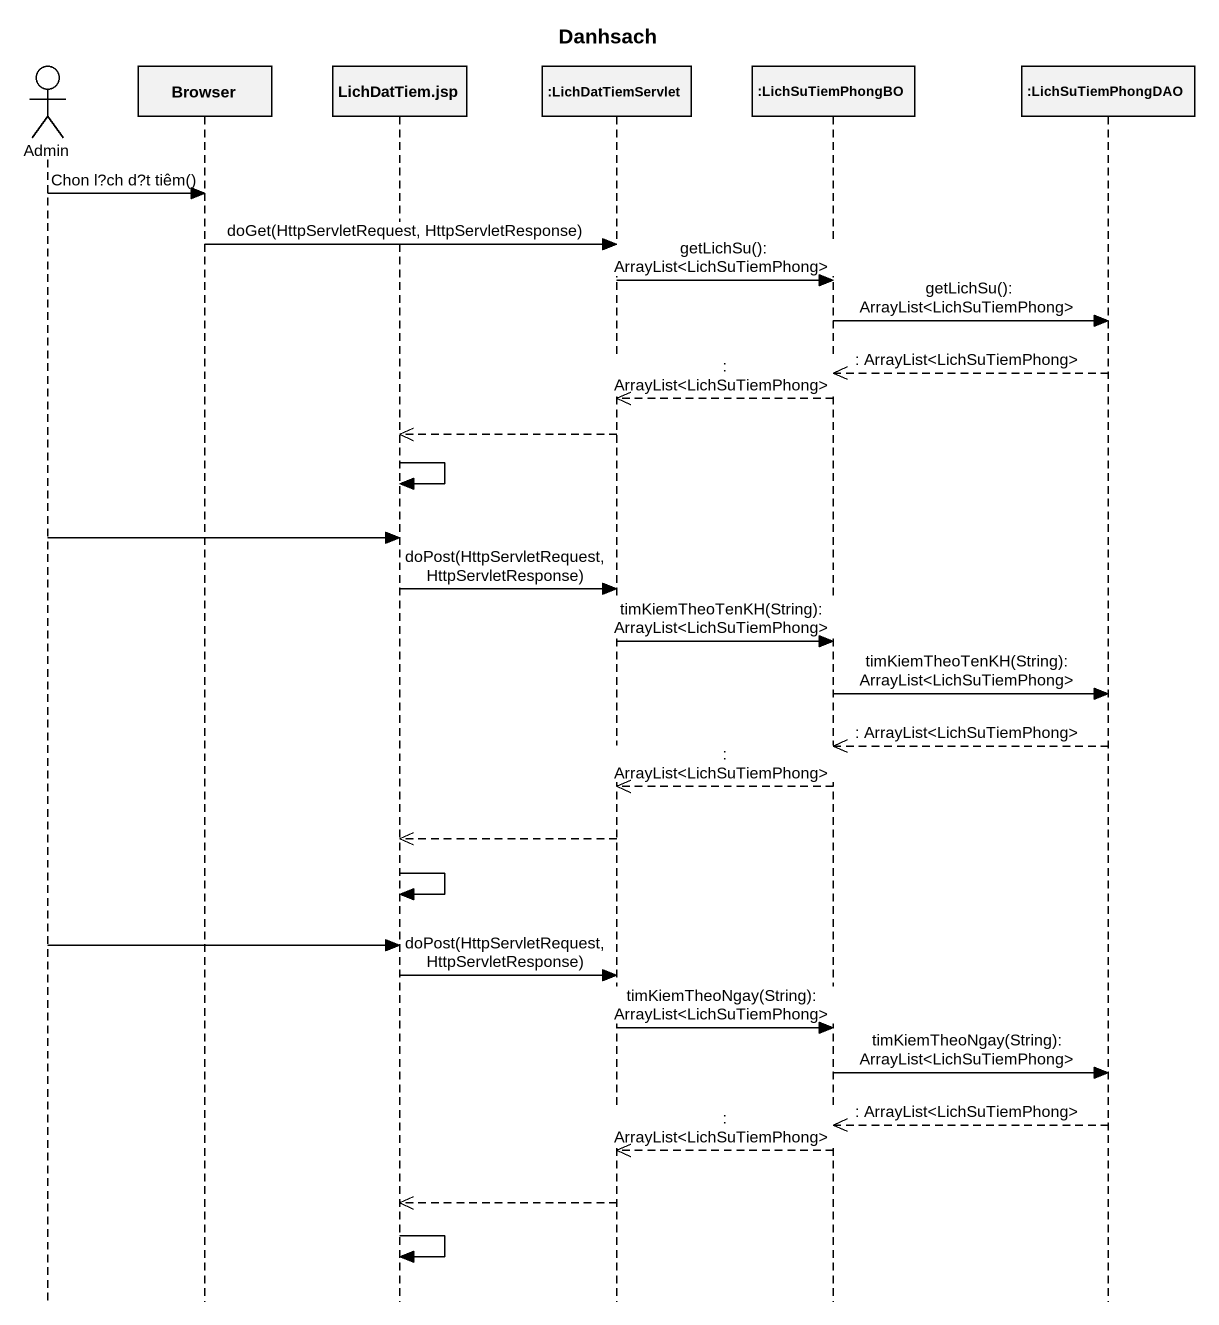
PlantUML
@startuml
title Danhsach
hide footbox
actor Admin
participant Browser
participant "LichDatTiem.jsp" as LichDatTiem_jsp
participant ":LichDatTiemServlet" as LichDatTiemServlet
participant ":LichSuTiemPhongBO" as LichSuTiemPhongBO
participant ":LichSuTiemPhongDAO" as LichSuTiemPhongDAO

Admin -> Browser : Chon l?ch d?t tiêm()
Browser -> LichDatTiemServlet : doGet(HttpServletRequest, HttpServletResponse)
LichDatTiemServlet -> LichSuTiemPhongBO : getLichSu(): ArrayList<LichSuTiemPhong>
LichSuTiemPhongBO -> LichSuTiemPhongDAO : getLichSu(): ArrayList<LichSuTiemPhong>
LichSuTiemPhongDAO -->> LichSuTiemPhongBO : : ArrayList<LichSuTiemPhong>
LichSuTiemPhongBO -->> LichDatTiemServlet : : ArrayList<LichSuTiemPhong>
LichDatTiemServlet -->> LichDatTiem_jsp
LichDatTiem_jsp -> LichDatTiem_jsp
Admin -> LichDatTiem_jsp
LichDatTiem_jsp -> LichDatTiemServlet : doPost(HttpServletRequest, HttpServletResponse)
LichDatTiemServlet -> LichSuTiemPhongBO : timKiemTheoTenKH(String): ArrayList<LichSuTiemPhong>
LichSuTiemPhongBO -> LichSuTiemPhongDAO : timKiemTheoTenKH(String): ArrayList<LichSuTiemPhong>
LichSuTiemPhongDAO -->> LichSuTiemPhongBO : : ArrayList<LichSuTiemPhong>
LichSuTiemPhongBO -->> LichDatTiemServlet : : ArrayList<LichSuTiemPhong>
LichDatTiemServlet -->> LichDatTiem_jsp
LichDatTiem_jsp -> LichDatTiem_jsp
Admin -> LichDatTiem_jsp
LichDatTiem_jsp -> LichDatTiemServlet : doPost(HttpServletRequest, HttpServletResponse)
LichDatTiemServlet -> LichSuTiemPhongBO : timKiemTheoNgay(String): ArrayList<LichSuTiemPhong>
LichSuTiemPhongBO -> LichSuTiemPhongDAO : timKiemTheoNgay(String): ArrayList<LichSuTiemPhong>
LichSuTiemPhongDAO -->> LichSuTiemPhongBO : : ArrayList<LichSuTiemPhong>
LichSuTiemPhongBO -->> LichDatTiemServlet : : ArrayList<LichSuTiemPhong>
LichDatTiemServlet -->> LichDatTiem_jsp
LichDatTiem_jsp -> LichDatTiem_jsp
@enduml
